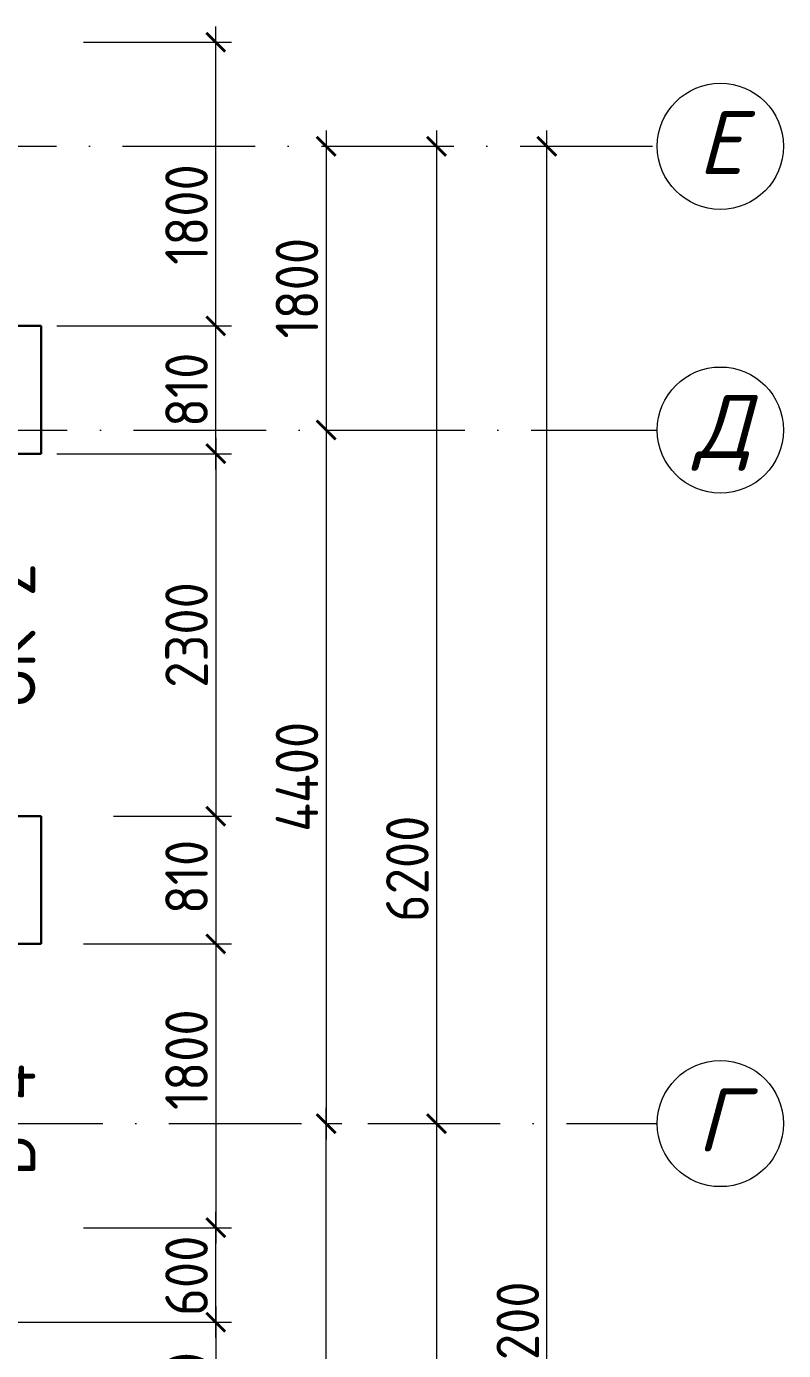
# Model space of a CAD drawing. Header units: millimetres. Extents: x 854812 to 1164625, y 589925 to 823301.
# Drawn here: x 1029992 to 1034793, y 698326 to 706725 of the extents above; entities that cross this region are included whole.
import ezdxf
from ezdxf.enums import TextEntityAlignment as Align

# ---------------------------------------------------------------- set-up
doc = ezdxf.new("R2010")
doc.units = ezdxf.units.MM
doc.linetypes.add('ACAD_ISO10W100', pattern=[18, 12, -3, 0, -3])
doc.linetypes.add('JIS_08_15', pattern=[17.25, 15, -0.75, 0.75, -0.75])
doc.layers.get('Defpoints').update_dxf_attribs({"color": 40})
for name, color, linetype, lineweight in [('АР_Марка_двери', 13, 'Continuous', 9), ('оси', 50, 'JIS_08_15', 9), ('размеры', 215, 'Continuous', 13), ('стены', 172, 'Continuous', 30), ('текст', 7, 'Continuous', 13), ('ФАСАД', 7, 'Continuous', 13)]:
    doc.layers.add(name, color=color, linetype=linetype, lineweight=lineweight)
doc.styles.add('GOST 2.304', font='isocpeur.ttf', dxfattribs={"width": 0.9})
doc.styles.add('Isocpeur', font='isocpeui.ttf')
doc.dimstyles.new('1', dxfattribs={"dimscale": 100, "dimtxt": 2.7, "dimasz": 1.2, "dimexe": 1, "dimexo": 1, "dimgap": 0.5, "dimtad": 1, "dimdec": 0, "dimzin": 0, "dimdsep": 46, "dimtxsty": 'GOST 2.304', "dimblk": 'ARCHTICK', "dimcen": 0.09, "dimdle": 1, "dimclrd": 256, "dimclre": 256, "dimclrt": 7, "dimadec": 0, "dimazin": 0, "dimtfac": 1, "dimtdec": 0, "dimtmove": 1, "dimatfit": 3, "dimldrblk": 'ARCHTICK', "dimfxl": 100, "dimtolj": 1, "dimtzin": 0, "dimlwd": 5, "dimlwe": 5, "dimarcsym": 1})

# ---------------------------------------------------------------- blocks, each defined once
blk = doc.blocks.new('_ArchTick')
at = {"color": 0, "linetype": 'ByBlock', "const_width": 0.15}
blk.add_lwpolyline([(-0.5, -0.5), (0.5, 0.5)], dxfattribs=at)
blk = doc.blocks.new('*D574')
at = {"layer": 'Defpoints', "color": 0, "ltscale": 0.1}
for p in [(1030545.3, 704015.3), (1030444.2, 701715.3), (1031192.5, 701715.3)]:
    blk.add_point(p, dxfattribs=at)
at = {"layer": 'размеры', "lineweight": 5, "ltscale": 0.1}
for p, q in [((1031192.5, 704115.3), (1031192.5, 701615.3)), ((1030645.3, 704015.3), (1031292.5, 704015.3)), ((1030544.2, 701715.3), (1031292.5, 701715.3))]:
    blk.add_line(p, q, dxfattribs=at)
at = {"layer": 'размеры', "lineweight": 5, "ltscale": 0.1, "xscale": 120, "yscale": 120, "zscale": 120}
for p, rotation in [((1031192.5, 704015.3), 90), ((1031192.5, 701715.3), 270)]:
    blk.add_blockref('_ArchTick', p, dxfattribs=dict(at, rotation=rotation))
at = {"layer": 'размеры', "color": 7, "ltscale": 0.1, "insert": (1031007.5, 702865.3), "char_height": 270, "attachment_point": 5, "rotation": 90, "style": 'GOST 2.304'}
blk.add_mtext('\\A1;2300', dxfattribs=at)
blk = doc.blocks.new('*D576')
at = {"layer": 'Defpoints', "color": 0, "ltscale": 0.1}
for p in [(1030254.4, 700905.1), (1030254.4, 699105.1), (1031192.5, 699105.1)]:
    blk.add_point(p, dxfattribs=at)
at = {"layer": 'размеры', "lineweight": 5, "ltscale": 0.1}
for p, q in [((1031192.5, 701005.1), (1031192.5, 699005.1)), ((1030354.4, 700905.1), (1031292.5, 700905.1)), ((1030354.4, 699105.1), (1031292.5, 699105.1))]:
    blk.add_line(p, q, dxfattribs=at)
at = {"layer": 'размеры', "lineweight": 5, "ltscale": 0.1, "xscale": 120, "yscale": 120, "zscale": 120}
for p, rotation in [((1031192.5, 700905.1), 90), ((1031192.5, 699105.1), 270)]:
    blk.add_blockref('_ArchTick', p, dxfattribs=dict(at, rotation=rotation))
at = {"layer": 'размеры', "color": 7, "ltscale": 0.1, "insert": (1031007.5, 700171), "char_height": 270, "attachment_point": 5, "rotation": 90, "style": 'GOST 2.304'}
blk.add_mtext('\\A1;1800', dxfattribs=at)
blk = doc.blocks.new('*D577')
at = {"layer": 'Defpoints', "color": 0, "ltscale": 0.1}
for p in [(1030254.4, 706625.3), (1031192.5, 706625.3), (1030254.4, 704825.3)]:
    blk.add_point(p, dxfattribs=at)
at = {"layer": 'размеры', "lineweight": 5, "ltscale": 0.1}
for p, q in [((1031192.5, 704725.3), (1031192.5, 706725.3)), ((1030354.4, 706625.3), (1031292.5, 706625.3)), ((1030354.4, 704825.3), (1031292.5, 704825.3))]:
    blk.add_line(p, q, dxfattribs=at)
at = {"layer": 'размеры', "lineweight": 5, "ltscale": 0.1, "xscale": 120, "yscale": 120, "zscale": 120}
for p, rotation in [((1031192.5, 706625.3), 90), ((1031192.5, 704825.3), 270)]:
    blk.add_blockref('_ArchTick', p, dxfattribs=dict(at, rotation=rotation))
at = {"layer": 'размеры', "color": 7, "ltscale": 0.1, "insert": (1031007.5, 705532.5), "char_height": 270, "attachment_point": 5, "rotation": 90, "style": 'GOST 2.304'}
blk.add_mtext('\\A1;1800', dxfattribs=at)
blk = doc.blocks.new('*D579')
at = {"layer": 'Defpoints', "color": 0, "ltscale": 0.1}
for p in [(1031805.1, 705965.3), (1031805.1, 704165.3), (1031892.5, 704165.3)]:
    blk.add_point(p, dxfattribs=at)
at = {"layer": 'размеры', "lineweight": 5, "ltscale": 0.1}
for p, q in [((1031892.5, 706065.3), (1031892.5, 704065.3)), ((1031905.1, 705965.3), (1031992.5, 705965.3)), ((1031905.1, 704165.3), (1031992.5, 704165.3))]:
    blk.add_line(p, q, dxfattribs=at)
at = {"layer": 'размеры', "lineweight": 5, "ltscale": 0.1, "xscale": 120, "yscale": 120, "zscale": 120}
for p, rotation in [((1031892.5, 705965.3), 90), ((1031892.5, 704165.3), 270)]:
    blk.add_blockref('_ArchTick', p, dxfattribs=dict(at, rotation=rotation))
at = {"layer": 'размеры', "color": 7, "ltscale": 0.1, "insert": (1031707.5, 705065.3), "char_height": 270, "attachment_point": 5, "rotation": 90, "style": 'GOST 2.304'}
blk.add_mtext('\\A1;1800', dxfattribs=at)
blk = doc.blocks.new('*D580')
at = {"layer": 'Defpoints', "color": 0, "ltscale": 0.1}
for p in [(1031805.1, 704165.3), (1031805.1, 699765.1), (1031892.5, 699765.1)]:
    blk.add_point(p, dxfattribs=at)
at = {"layer": 'размеры', "lineweight": 5, "ltscale": 0.1}
for p, q in [((1031892.5, 704265.3), (1031892.5, 699665.1)), ((1031905.1, 704165.3), (1031992.5, 704165.3)), ((1031905.1, 699765.1), (1031992.5, 699765.1))]:
    blk.add_line(p, q, dxfattribs=at)
at = {"layer": 'размеры', "lineweight": 5, "ltscale": 0.1, "xscale": 120, "yscale": 120, "zscale": 120}
for p, rotation in [((1031892.5, 704165.3), 90), ((1031892.5, 699765.1), 270)]:
    blk.add_blockref('_ArchTick', p, dxfattribs=dict(at, rotation=rotation))
at = {"layer": 'размеры', "color": 7, "ltscale": 0.1, "insert": (1031707.5, 701965.2), "char_height": 270, "attachment_point": 5, "rotation": 90, "style": 'GOST 2.304'}
blk.add_mtext('\\A1;4400', dxfattribs=at)
blk = doc.blocks.new('*D581')
at = {"layer": 'Defpoints', "color": 0, "ltscale": 0.1}
for p in [(1032505.1, 699765.1), (1032505.1, 692565.1), (1032592.5, 692565.1)]:
    blk.add_point(p, dxfattribs=at)
at = {"layer": 'размеры', "lineweight": 5, "ltscale": 0.1}
for p, q in [((1032592.5, 699865.1), (1032592.5, 692465.1)), ((1032605.1, 699765.1), (1032692.5, 699765.1)), ((1032605.1, 692565.1), (1032692.5, 692565.1))]:
    blk.add_line(p, q, dxfattribs=at)
at = {"layer": 'размеры', "lineweight": 5, "ltscale": 0.1, "xscale": 120, "yscale": 120, "zscale": 120}
for p, rotation in [((1032592.5, 699765.1), 90), ((1032592.5, 692565.1), 270)]:
    blk.add_blockref('_ArchTick', p, dxfattribs=dict(at, rotation=rotation))
at = {"layer": 'размеры', "color": 7, "ltscale": 0.1, "insert": (1032407.5, 696165.1), "char_height": 270, "attachment_point": 5, "rotation": 90, "style": 'GOST 2.304'}
blk.add_mtext('\\A1;7200', dxfattribs=at)
blk = doc.blocks.new('*D582')
at = {"layer": 'Defpoints', "color": 0, "ltscale": 0.1}
for p in [(1032519.3, 705965.3), (1032519.3, 699765.1), (1032592.5, 699765.1)]:
    blk.add_point(p, dxfattribs=at)
at = {"layer": 'размеры', "lineweight": 5, "ltscale": 0.1}
for p, q in [((1032592.5, 706065.3), (1032592.5, 699665.1)), ((1032619.3, 705965.3), (1032692.5, 705965.3)), ((1032619.3, 699765.1), (1032692.5, 699765.1))]:
    blk.add_line(p, q, dxfattribs=at)
at = {"layer": 'размеры', "lineweight": 5, "ltscale": 0.1, "xscale": 120, "yscale": 120, "zscale": 120}
for p, rotation in [((1032592.5, 705965.3), 90), ((1032592.5, 699765.1), 270)]:
    blk.add_blockref('_ArchTick', p, dxfattribs=dict(at, rotation=rotation))
at = {"layer": 'размеры', "color": 7, "ltscale": 0.1, "insert": (1032407.5, 701381.5), "char_height": 270, "attachment_point": 5, "rotation": 90, "style": 'GOST 2.304'}
blk.add_mtext('\\A1;6200', dxfattribs=at)
blk = doc.blocks.new('*D603')
at = {"layer": 'Defpoints', "color": 0, "ltscale": 0.1}
for p in [(1033292.5, 705965.3), (1033292.5, 705965.3), (1033292.5, 690765.1)]:
    blk.add_point(p, dxfattribs=at)
at = {"layer": 'ФАСАД', "lineweight": 5, "ltscale": 0.1}
blk.add_line((1033292.5, 690665.1), (1033292.5, 706065.3), dxfattribs=at)
at = {"layer": 'ФАСАД', "lineweight": 5, "ltscale": 0.1, "xscale": 120, "yscale": 120, "zscale": 120}
for p, rotation in [((1033292.5, 705965.3), 90), ((1033292.5, 690765.1), 270)]:
    blk.add_blockref('_ArchTick', p, dxfattribs=dict(at, rotation=rotation))
at = {"layer": 'ФАСАД', "color": 7, "lineweight": 35, "ltscale": 0.1, "insert": (1033107.5, 698365.2), "char_height": 270, "attachment_point": 5, "rotation": 90, "style": 'GOST 2.304'}
blk.add_mtext('\\A1;15200', dxfattribs=at)
blk = doc.blocks.new('*D605')
at = {"layer": 'Defpoints', "color": 0, "ltscale": 0.1}
for p in [(1031892.5, 699765.1), (1031892.5, 699765.1), (1031892.5, 692565.1)]:
    blk.add_point(p, dxfattribs=at)
at = {"layer": 'ФАСАД', "lineweight": 5, "ltscale": 0.1}
blk.add_line((1031892.5, 692465.1), (1031892.5, 699865.1), dxfattribs=at)
at = {"layer": 'ФАСАД', "lineweight": 5, "ltscale": 0.1, "xscale": 120, "yscale": 120, "zscale": 120}
for p, rotation in [((1031892.5, 699765.1), 90), ((1031892.5, 692565.1), 270)]:
    blk.add_blockref('_ArchTick', p, dxfattribs=dict(at, rotation=rotation))
at = {"layer": 'ФАСАД', "color": 7, "lineweight": 35, "ltscale": 0.1, "insert": (1031707.5, 696165.1), "char_height": 270, "attachment_point": 5, "rotation": 90, "style": 'GOST 2.304'}
blk.add_mtext('\\A1;7200', dxfattribs=at)
blk = doc.blocks.new('*D606')
at = {"layer": 'Defpoints', "color": 0, "ltscale": 0.1}
for p in [(1030085.5, 704825.3), (1031192.5, 704825.3), (1030085.5, 704015.3)]:
    blk.add_point(p, dxfattribs=at)
at = {"layer": 'размеры', "lineweight": 5, "ltscale": 0.1}
for p, q in [((1031192.5, 703915.3), (1031192.5, 704925.3)), ((1030185.5, 704825.3), (1031292.5, 704825.3)), ((1030185.5, 704015.3), (1031292.5, 704015.3))]:
    blk.add_line(p, q, dxfattribs=at)
at = {"layer": 'размеры', "lineweight": 5, "ltscale": 0.1, "xscale": 120, "yscale": 120, "zscale": 120}
for p, rotation in [((1031192.5, 704825.3), 90), ((1031192.5, 704015.3), 270)]:
    blk.add_blockref('_ArchTick', p, dxfattribs=dict(at, rotation=rotation))
at = {"layer": 'размеры', "color": 7, "ltscale": 0.1, "insert": (1031007.5, 704420.3), "char_height": 270, "attachment_point": 5, "rotation": 90, "style": 'GOST 2.304'}
blk.add_mtext('\\A1;810', dxfattribs=at)
blk = doc.blocks.new('*D607')
at = {"layer": 'Defpoints', "color": 0, "ltscale": 0.1}
for p in [(1030761.8, 701715.1), (1030761.8, 700905.1), (1031192.5, 700905.1)]:
    blk.add_point(p, dxfattribs=at)
at = {"layer": 'размеры', "lineweight": 5, "ltscale": 0.1}
for p, q in [((1031192.5, 701815.1), (1031192.5, 700805.1)), ((1030861.8, 701715.1), (1031292.5, 701715.1)), ((1030861.8, 700905.1), (1031292.5, 700905.1))]:
    blk.add_line(p, q, dxfattribs=at)
at = {"layer": 'размеры', "lineweight": 5, "ltscale": 0.1, "xscale": 120, "yscale": 120, "zscale": 120}
for p, rotation in [((1031192.5, 701715.1), 90), ((1031192.5, 700905.1), 270)]:
    blk.add_blockref('_ArchTick', p, dxfattribs=dict(at, rotation=rotation))
at = {"layer": 'размеры', "color": 7, "ltscale": 0.1, "insert": (1031007.5, 701329.9), "char_height": 270, "attachment_point": 5, "rotation": 90, "style": 'GOST 2.304'}
blk.add_mtext('\\A1;810', dxfattribs=at)
blk = doc.blocks.new('*D609')
at = {"layer": 'Defpoints', "color": 0, "ltscale": 0.1}
for p in [(1028225.5, 698505.3), (1028225.5, 697505.3), (1031192.5, 697505.3)]:
    blk.add_point(p, dxfattribs=at)
at = {"layer": 'размеры', "lineweight": 5, "ltscale": 0.1}
for p, q in [((1031192.5, 698605.3), (1031192.5, 697405.3)), ((1028325.5, 698505.3), (1031292.5, 698505.3)), ((1028325.5, 697505.3), (1031292.5, 697505.3))]:
    blk.add_line(p, q, dxfattribs=at)
at = {"layer": 'размеры', "lineweight": 5, "ltscale": 0.1, "xscale": 120, "yscale": 120, "zscale": 120}
for p, rotation in [((1031192.5, 698505.3), 90), ((1031192.5, 697505.3), 270)]:
    blk.add_blockref('_ArchTick', p, dxfattribs=dict(at, rotation=rotation))
at = {"layer": 'размеры', "color": 7, "ltscale": 0.1, "insert": (1031007.5, 698005.3), "char_height": 270, "attachment_point": 5, "rotation": 90, "style": 'GOST 2.304'}
blk.add_mtext('\\A1;1000', dxfattribs=at)
blk = doc.blocks.new('*D610')
at = {"layer": 'Defpoints', "color": 0, "ltscale": 0.1}
for p in [(1030577.2, 699105.1), (1031192.5, 699105.1), (1030714, 698505.3)]:
    blk.add_point(p, dxfattribs=at)
at = {"layer": 'размеры', "lineweight": 5, "ltscale": 0.1}
for p, q in [((1031192.5, 698405.3), (1031192.5, 699205.1)), ((1030677.2, 699105.1), (1031292.5, 699105.1)), ((1030814, 698505.3), (1031292.5, 698505.3))]:
    blk.add_line(p, q, dxfattribs=at)
at = {"layer": 'размеры', "lineweight": 5, "ltscale": 0.1, "xscale": 120, "yscale": 120, "zscale": 120}
for p, rotation in [((1031192.5, 699105.1), 90), ((1031192.5, 698505.3), 270)]:
    blk.add_blockref('_ArchTick', p, dxfattribs=dict(at, rotation=rotation))
at = {"layer": 'размеры', "color": 7, "ltscale": 0.1, "insert": (1031007.5, 698800.2), "char_height": 270, "attachment_point": 5, "rotation": 90, "style": 'GOST 2.304'}
blk.add_mtext('\\A1;600', dxfattribs=at)

msp = doc.modelspace()

# ---------------------------------------------------------------- linework, layer by layer
at = {"layer": 'оси', "color": 7, "linetype": 'ACAD_ISO10W100', "ltscale": 70}
for p, q in [((1020521.1, 705965.3), (1033992.5, 705965.3)), ((1019330.4, 704165.3), (1033992.5, 704165.3)), ((1028375.5, 699765.3), (1033992.5, 699765.3))]:
    msp.add_line(p, q, dxfattribs=at)
at = {"layer": 'стены', "ltscale": 0.1}
for p, q in [((1030085.5, 704825.3), (1028225.5, 704825.3)), ((1030085.5, 704825.3), (1030085.5, 704015.3)), ((1028915.5, 704015.3), (1030085.5, 704015.3)), ((1028915.5, 701715.1), (1030085.5, 701715.1)), ((1030085.5, 701715.1), (1030085.5, 700905.1)), ((1028915.5, 700905.1), (1030085.5, 700905.1))]:
    msp.add_line(p, q, dxfattribs=at)
at = {"layer": 'текст', "color": 7}
for centre in [(1034392.5, 705965.3), (1034392.5, 704165.1), (1034392.5, 699765.3)]:
    msp.add_circle(centre, 400, dxfattribs=at)

# ---------------------------------------------------------------- texts
at = {"layer": 'АР_Марка_двери', "linetype": 'Continuous', "lineweight": 15, "style": 'GOST 2.304', "width": 0.9}
for s, p in [('ОК-2', (1030048.6, 702865.1)), ('В-4', (1030048.6, 699788))]:
    msp.add_text(s, height=350, rotation=90, dxfattribs=at).set_placement(p, align=Align.CENTER)
at = {"layer": 'текст', "color": 7, "style": 'Isocpeur'}
for s, p in [('Е', (1034394.7, 705788.9)), ('Е', (1034394.7, 705788.9)), ('Д', (1034407.7, 703988.7)), ('Д', (1034407.7, 703988.7)), ('Г', (1034391.7, 699588.9)), ('Г', (1034391.7, 699588.9))]:
    msp.add_text(s, height=400, dxfattribs=at).set_placement(p, align=Align.CENTER)

# ---------------------------------------------------------------- dimensions: what is measured, and where the dimension line sits
at = {"layer": 'размеры', "ltscale": 0.1}
for base, p1, p2, angle, picture, middle in [((1031192.5, 706625.3), (1030254.4, 704825.3), (1030254.4, 706625.3), 270, '*D577', (1031192.5, 705532.5)), ((1032592.5, 699765.1), (1032519.3, 705965.3), (1032519.3, 699765.1), 90, '*D582', (1032592.5, 701381.5)), ((1031192.5, 701715.3), (1030545.3, 704015.3), (1030444.2, 701715.3), 90, '*D574', (1031192.5, 702865.3)), ((1031192.5, 700905.1), (1030761.8, 701715.1), (1030761.8, 700905.1), 90, '*D607', (1031192.5, 701329.9)), ((1031192.5, 699105.1), (1030254.4, 700905.1), (1030254.4, 699105.1), 90, '*D576', (1031192.5, 700171)), ((1031192.5, 699105.1), (1030714, 698505.3), (1030577.2, 699105.1), 90, '*D610', (1031192.5, 698800.2))]:
    dim = msp.add_linear_dim(base=base, p1=p1, p2=p2, angle=angle, dimstyle='1', dxfattribs=at)
    dim.commit()
    dim.dimension.update_dxf_attribs({"geometry": picture, "text_midpoint": middle, "dimtype": 160})
for base, p1, p2, angle, picture, middle in [((1031892.5, 704165.3), (1031805.1, 705965.3), (1031805.1, 704165.3), 90, '*D579', (1031707.5, 705065.3)), ((1031192.5, 704825.3), (1030085.5, 704015.3), (1030085.5, 704825.3), 90, '*D606', (1031007.5, 704420.3)), ((1031892.5, 699765.1), (1031805.1, 704165.3), (1031805.1, 699765.1), 90, '*D580', (1031707.5, 701965.2)), ((1032592.5, 692565.1), (1032505.1, 699765.1), (1032505.1, 692565.1), 90, '*D581', (1032407.5, 696165.1)), ((1031192.5, 697505.3), (1028225.5, 698505.3), (1028225.5, 697505.3), 270, '*D609', (1031007.5, 698005.3))]:
    dim = msp.add_linear_dim(base=base, p1=p1, p2=p2, angle=angle, dimstyle='1', dxfattribs=at)
    dim.commit()
    dim.dimension.update_dxf_attribs({"geometry": picture, "text_midpoint": middle})
at = {"layer": 'ФАСАД', "color": 1, "lineweight": 35, "ltscale": 0.1}
for base, p1, p2, picture, middle in [((1033292.5, 705965.3), (1033292.5, 690765.1), (1033292.5, 705965.3), '*D603', (1033107.5, 698365.2)), ((1031892.5, 699765.1), (1031892.5, 692565.1), (1031892.5, 699765.1), '*D605', (1031707.5, 696165.1))]:
    dim = msp.add_linear_dim(base=base, p1=p1, p2=p2, angle=90, dimstyle='1', dxfattribs=at)
    dim.commit()
    dim.dimension.update_dxf_attribs({"geometry": picture, "text_midpoint": middle})

doc.saveas('drawing.dxf')
